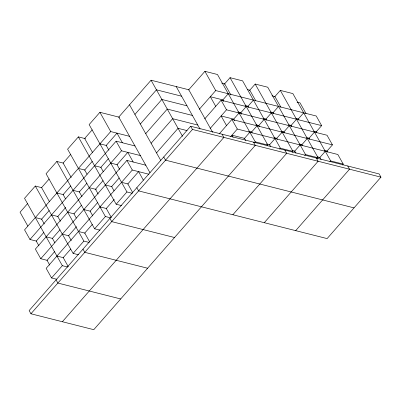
<?xml version="1.0" encoding="UTF-8"?>
<svg xmlns="http://www.w3.org/2000/svg" width="401" height="401" viewBox="0 0 401 401"><rect width="100%" height="100%" fill="white"/><g stroke="black" fill="none" stroke-linecap="round" stroke-linejoin="round"><path stroke-width="0.6" d="M41.839 187.693L35.303 186.039L24.536 198.325L62.33 265.673L67.679 267.026M63.373 163.117L56.837 161.463L46.07 173.748L83.864 241.096L89.212 242.45M85.503 138.691L78.37 136.886L67.604 149.172L105.398 216.52L110.746 217.873M119.523 117.272L99.909 112.31L89.137 124.596L126.932 191.944L132.285 193.297M27.629 203.558L20.05 212.204L27.849 226.099M49.163 178.981L41.584 187.628L49.383 201.523M70.696 154.405L63.122 163.052L71.218 177.483M92.23 129.829L84.656 138.475L92.456 152.37M212.65 132.335L188.761 89.754L151.062 80.215L118.756 117.077L150.004 172.761M129.724 136.365L110.706 131.553L24.566 229.858L29.965 239.477L36.501 241.131M49.193 210.51L41.614 219.157L44.316 223.969M70.726 185.934L63.152 194.58L65.548 198.856M92.265 161.357L84.686 170.004L87.087 174.28M134.921 114.41L156.46 89.834L181.593 96.195M29.965 239.477L116.105 141.172L135.122 145.984M43.824 232.42L36.245 241.066L38.947 245.878M65.759 207.387L57.784 216.49L60.481 221.302M86.897 183.267L79.318 191.914L82.02 196.726M108.43 158.691L100.851 167.337L103.252 171.613M140.325 124.034L161.859 99.458L186.991 105.819M140.525 155.608L121.503 150.796L35.363 249.096L40.762 258.72L47.303 260.374M59.99 229.753L52.416 238.4L54.812 242.675M81.528 205.177L73.949 213.823L76.35 218.099M103.062 180.6L95.483 189.247L98.185 194.059M145.723 133.653L167.257 109.077L192.39 115.438M40.762 258.72L126.901 160.415L145.924 165.227M188.525 90.019L204.911 71.323L217.477 74.501L255.272 141.854L267.838 145.032L267.016 145.969M54.621 251.663L47.047 260.309L49.744 265.121M76.556 226.63L68.581 235.733L71.283 240.545M97.694 202.51L90.115 211.157L92.816 215.969M119.227 177.934L111.653 186.58L114.049 190.856M151.122 143.277L172.656 118.701L197.788 125.062M148.946 174.25L132.3 170.034L46.16 268.339L51.564 277.963L56.912 279.317M70.792 248.996L63.213 257.642L68.31 266.73M92.325 224.42L84.746 233.066L89.548 241.618M114.26 199.387L106.285 208.49L111.383 217.578M156.52 152.896L178.054 128.32L187.031 130.591M51.564 277.963L62.33 265.673M35.303 186.039L73.097 253.387L83.864 241.096M56.837 161.463L94.631 228.811L105.398 216.52M78.37 136.886L116.165 204.234L126.932 191.944M199.312 109.278L215.708 90.566L316.239 116.004L321.637 125.628L315.903 132.175M224.309 84.23L230.044 77.684L242.61 80.862L280.404 148.21L292.971 151.393L292.149 152.325M136.816 187.688L138.616 190.896L327.111 238.595L380.95 177.157L379.151 173.949L190.655 126.25L29.143 310.569L30.942 313.777L93.774 329.677L255.287 145.357L253.487 142.149M30.942 313.777L192.455 129.453L380.95 177.157M204.71 118.896L221.106 100.185L321.637 125.628M222.54 100.29L228.274 93.744M210.109 128.52L226.505 109.809L327.036 135.247L332.434 144.871L326.7 151.413M249.442 90.586L255.176 84.045L267.743 87.223L305.537 154.57L318.103 157.753L317.281 158.686M219.182 133.949L231.903 119.428L332.434 144.871M233.337 119.533L239.071 112.987M240.505 113.092L246.239 106.546M247.673 106.651L253.407 100.105M62.355 321.727L223.873 137.408L222.069 134.2M230.695 136.591L237.307 129.052L337.837 154.49L343.236 164.114L342.414 165.047M274.575 96.947L280.309 90.405L292.875 93.583L330.67 160.931L343.236 164.114M244.134 138.776L249.873 132.23M251.302 132.335L257.036 125.789M258.47 125.894L264.204 119.348M265.637 119.453L271.372 112.907M272.805 113.012L278.54 106.465M254.45 142.786L255.272 141.854M269.266 145.137L275.006 138.591M276.434 138.696L282.169 132.15M283.602 132.255L289.337 125.708M290.77 125.814L296.504 119.267M297.938 119.373L303.672 112.826M279.582 149.147L280.404 148.21M232.866 214.746L286.705 153.307L284.9 150.099M294.399 151.498L300.138 144.951M301.567 145.057L307.301 138.51M308.735 138.616L314.469 132.069M304.715 155.508L305.537 154.57M319.532 157.854L325.271 151.312M264.279 222.695L318.118 161.257L316.319 158.049M329.848 161.869L330.67 160.931M295.697 230.645L349.537 169.207L347.732 165.999M221.668 83.072L224.66 83.829L230.956 95.052M247.397 89.583L249.793 90.185L255.788 100.877M271.933 95.789L274.926 96.546L280.921 107.237M297.066 102.15L300.058 102.907L306.053 113.598M245.031 105.493L248.024 106.25L248.625 107.318M270.76 112.004L273.156 112.611L273.758 113.678M295.893 118.365L298.289 118.972L298.89 120.039M237.863 111.934L240.856 112.691L241.758 114.295M262.996 118.295L265.988 119.052L266.59 120.12M288.73 124.806L291.121 125.413L291.722 126.48M313.863 131.167L316.254 131.774L316.855 132.841M255.828 124.736L258.82 125.493L259.422 126.561M281.562 131.247L283.953 131.854L284.555 132.921M306.695 137.608L309.086 138.215L309.687 139.282M248.66 131.177L251.653 131.934L252.254 133.002M273.793 137.538L276.785 138.295L277.387 139.363M299.527 144.049L301.918 144.656L302.519 145.723M324.66 150.41L327.051 151.012L327.652 152.084M266.63 143.979L269.622 144.736L270.52 146.34M292.359 150.49L294.755 151.097L295.953 153.232M317.492 156.851L319.888 157.453L321.086 159.593M354.033 207.878L165.538 160.174L163.738 156.966M99.939 143.839L106.476 145.493M110.736 163.082L117.272 164.736M94.571 165.748L101.107 167.402M78.401 168.415L84.942 170.069M121.533 182.325L128.074 183.979M105.368 184.991L111.904 186.645M89.202 187.658L96.335 189.462M73.032 190.325L79.573 191.979M116.165 204.234L121.518 205.588M56.867 192.991L63.408 194.645M99.999 206.901L106.536 208.555M83.834 209.568L90.37 211.222M174.53 237.517L111.699 221.618L109.899 218.41M67.664 212.234L74.205 213.888M51.498 214.901L58.04 216.555M94.631 228.811L99.979 230.164M35.333 217.568L41.869 219.222M78.466 231.477L85.002 233.131M62.3 234.144L68.837 235.798M46.13 236.811L52.671 238.465M147.613 268.239L84.781 252.334L82.982 249.131M73.097 253.387L78.446 254.74M56.932 256.054L63.468 257.708M120.691 298.956L57.859 283.056L56.06 279.848M280.309 90.405L318.103 157.753M255.176 84.045L292.971 151.393M230.044 77.684L267.838 145.032M223.788 101.493L222.891 99.889L210.325 96.711L215.723 106.33M234.59 120.736L233.688 119.132L221.121 115.954L226.52 125.573M245.688 140.51L244.49 138.375L231.923 135.192L233.121 137.332M204.911 71.323L215.708 90.566M221.106 100.185L226.505 109.809M231.903 119.428L237.307 129.052M176.194 86.576L200.084 129.152M190.655 126.25L192.455 129.453M151.062 80.215L182.555 136.34M129.523 104.791L160.771 160.47M122.39 142.761L116.987 133.142L106.22 145.428L108.922 150.24M133.187 162.004L127.789 152.385L117.022 164.671L119.719 169.483M143.383 180.179L138.586 171.628L127.819 183.914L132.616 192.465M99.909 112.31L110.706 131.553M116.105 141.172L121.503 150.796M126.901 160.415L132.3 170.034"/></g></svg>
